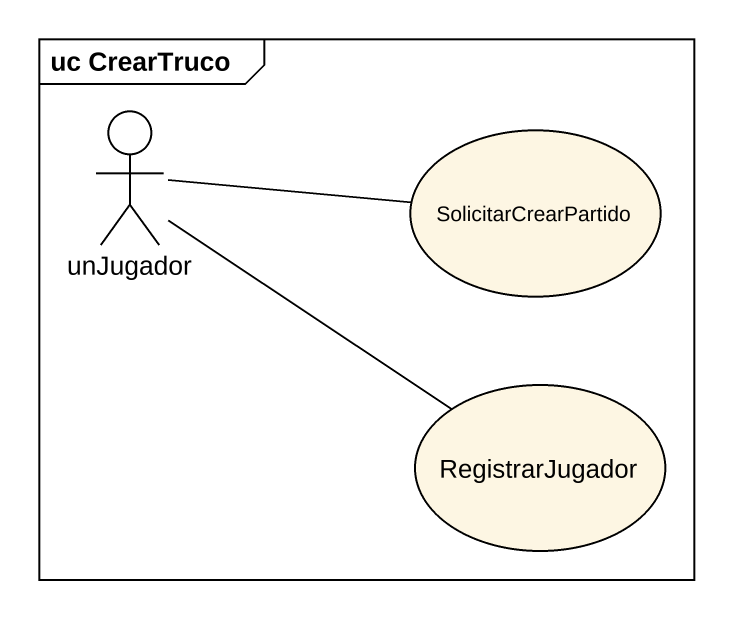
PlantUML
@startuml
mainframe uc CrearTruco
actor unJugador
usecase SolicitarCrearPartido
usecase RegistrarJugador
unJugador -right- SolicitarCrearPartido
unJugador -- RegistrarJugador
@enduml
